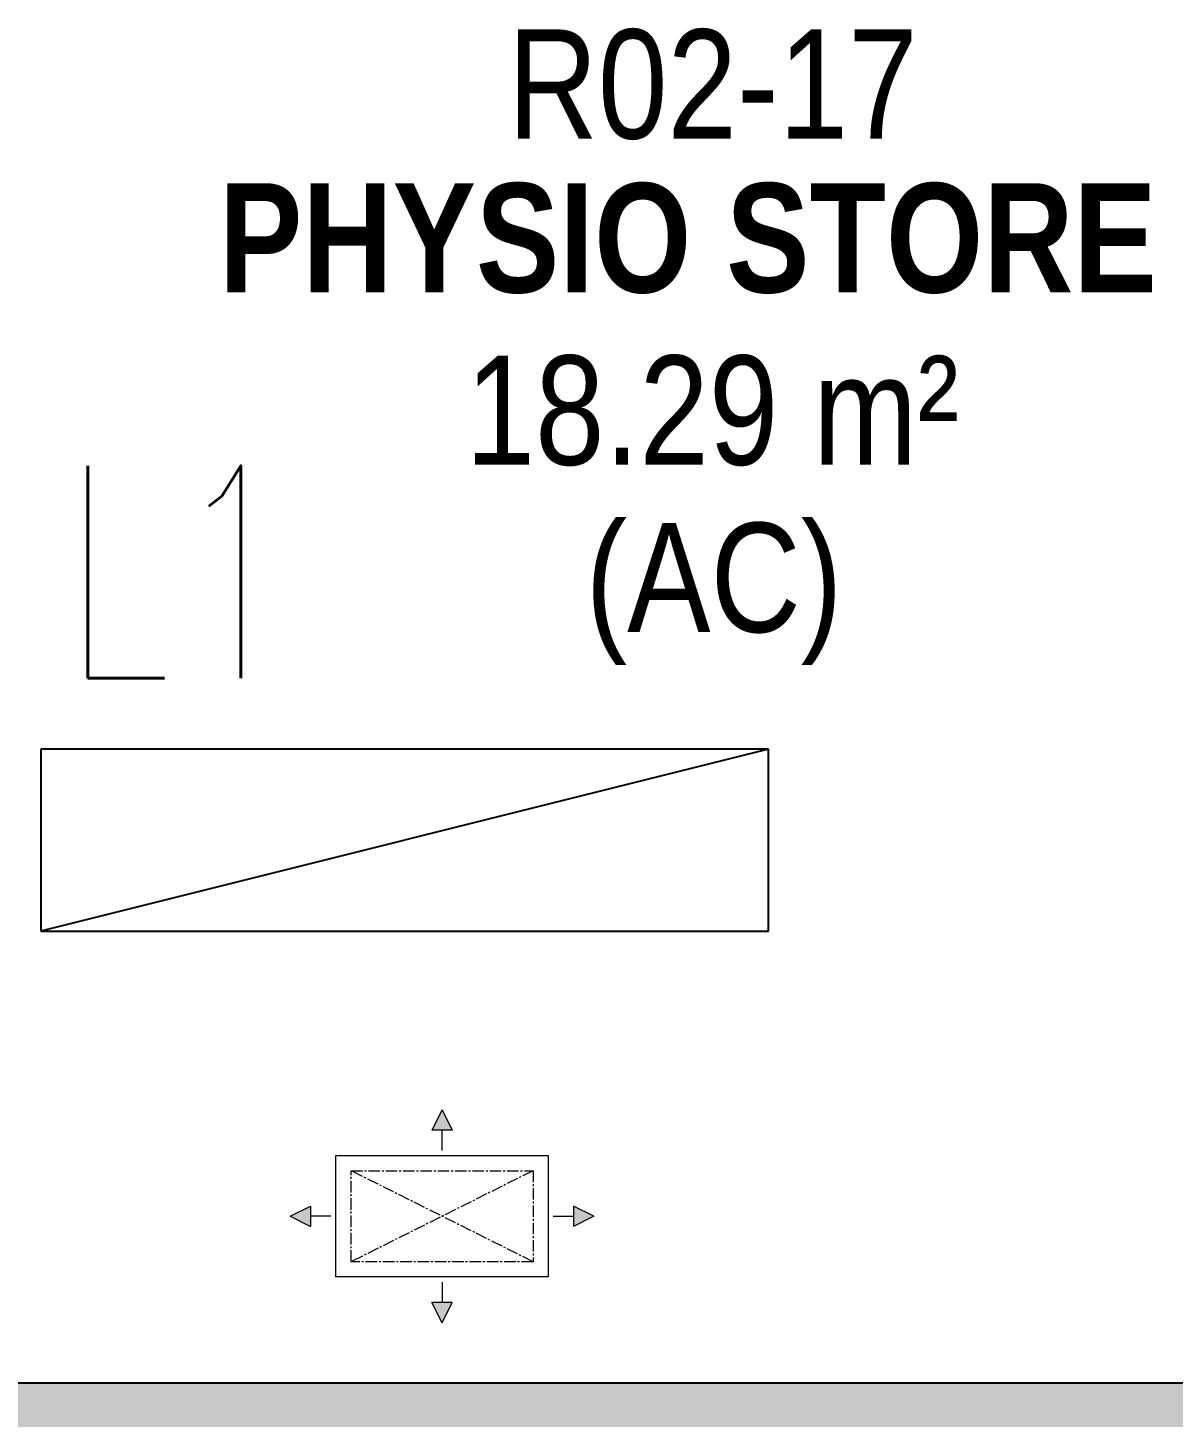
# Model space of a CAD drawing. Header units: millimetres. Extents: x -92759 to 184353, y -15225 to 86714.
# Drawn here: x 56100 to 57989, y 26235 to 28525 of the extents above; entities that cross this region are included whole.
import ezdxf

# ---------------------------------------------------------------- set-up
doc = ezdxf.new("R2010")
doc.units = ezdxf.units.MM
doc.linetypes.add('CENTER2', pattern=[28.575, 19.05, -3.175, 3.175, -3.175])
for name, color, linetype in [('0-1', 9, 'Continuous'), ('A-_ROOMNAME_A', 8, 'Continuous'), ('A-_WALL----_H-1', 9, 'Continuous'), ('A-_WALLPRTN_E', 8, 'Continuous'), ('E-legend', 1, 'Continuous'), ('E-LIGHT----E', 1, 'Continuous')]:
    doc.layers.add(name, color=color, linetype=linetype)
for name, color, linetype, lineweight in [('M-ACMV_FAD', 3, 'Continuous', 18), ('M-ACMV_FAG', 3, 'Continuous', 25), ('M-ACMV_FCU-1', 86, 'Continuous', 9)]:
    doc.layers.add(name, color=color, linetype=linetype, lineweight=lineweight)
doc.styles.add('Arial Narrow_2', font='ARIALN.TTF', dxfattribs={"height": 225})
doc.styles.add('Arial Narrow_B_1', font='ARIALNB.TTF', dxfattribs={"height": 300})
doc.styles.add('T3', font='simplex.shx', dxfattribs={"width": 0.7, "height": 300})

# ---------------------------------------------------------------- blocks, each defined once
blk = doc.blocks.new('A$C3019c3af')
at = {"layer": 'A-_WALL----_H-1'}
h = blk.add_hatch(dxfattribs=at)
h.set_pattern_fill('FP_8', color=256, style=0, pattern_type=2)
h.set_pattern_definition([(0, (-11670.95, 40338.29), (609.6, 152.4), [50.292, -406.908, 50.292, -406.908, -2438.4]), (0, (-11670.95, 40338.29), (609.6, 152.4), [-914.4, 50.292, -864.108, 50.292, -406.908, -1066.8]), (0, (-11670.95, 40338.29), (609.6, 152.4), [-2286, 50.292, -254.508, 50.292, -711.708]), (120, (-11442.35, 40414.49), (-436.78227, 451.7291), [50.292, -406.908, 50.292, -406.908, -2438.4]), (120, (-11442.35, 40414.49), (-436.78227, 451.7291), [-914.4, 50.292, -864.108, 50.292, -406.908, -1066.8]), (120, (-11442.35, 40414.49), (-436.78227, 451.7291), [-2286, 50.292, -254.508, 50.292, -711.708]), (240, (-11366.15, 40719.29), (-172.81773, -604.1291), [50.292, -406.908, 50.292, -406.908, -2438.4]), (240, (-11366.15, 40719.29), (-172.81773, -604.1291), [-914.4, 50.292, -864.108, 50.292, -406.908, -1066.8]), (240, (-11366.15, 40719.29), (-172.81773, -604.1291), [-2286, 50.292, -254.508, 50.292, -711.708])])
h.paths.add_polyline_path([(-10507.7, -6600), (-7650, -6600), (-7650, -6450), (-27700, -6450), (-27700, -6600), (-15350, -6600)])
at = {"layer": 'A-_WALLPRTN_E'}
blk.add_line((-23000, -6450), (-27700, -6450), dxfattribs=at)
at = {"layer": 'A-_ROOMNAME_A', "char_height": 180, "attachment_point": 1}
for s, insert, width, style in [('R02-17', (-25809.9, -4219), 853.797, 'Arial Narrow_2'), ('PHYSIO STORE', (-26286.1, -4472.5), 2008.227, 'Arial Narrow_B_1'), ('18.29 m²', (-25879.6, -4756.5), 1022.152, 'Arial Narrow_2'), ('(AC)', (-25681.6, -5032.2), 541.139, 'Arial Narrow_2')]:
    blk.add_mtext(s, dxfattribs=dict(at, insert=insert, width=width, style=style))
blk = doc.blocks.new('L1S')
at = {"layer": 'E-LIGHT----E'}
for p, q in [((-600, 150), (-600, -150)), ((600, 150), (-600, 150)), ((600, 150), (-600, -150)), ((600, -150), (600, 150)), ((-600, -150), (600, -150)), ((600, -150), (600, -150)), ((600, -150), (600, -150))]:
    blk.add_line(p, q, dxfattribs=at)
at = {"layer": 'E-LIGHT----E', "lineweight": 18, "style": 'T3', "width": 0.7}
blk.add_text('L1', height=350, dxfattribs=at).set_placement((-564.1, 267.3))
blk = doc.blocks.new('EL_B8_L2_R4')
at = {"layer": 'E-LIGHT----E', "color": 0}
blk.add_blockref('L1S', (-33580, -52155.3), dxfattribs=at)
blk = doc.blocks.new('A$C6c04e464')
at = {"layer": 'M-ACMV_FAG', "lineweight": 0}
h = blk.add_hatch(color=3, dxfattribs=at)
h.dxf.hatch_style = 1
h.paths.add_polyline_path([(-16.8, 141.9), (16.8, 141.9), (0, 175.4)])
h = blk.add_hatch(color=3, dxfattribs=at)
h.dxf.hatch_style = 1
h.paths.add_polyline_path([(-216.9, -16.8), (-216.9, 16.8), (-250.4, 0)])
h = blk.add_hatch(color=3, dxfattribs=at)
h.dxf.hatch_style = 1
h.paths.add_polyline_path([(216.9, -16.8), (216.9, 16.8), (250.4, 0)])
h = blk.add_hatch(color=3, dxfattribs=at)
h.dxf.hatch_style = 1
h.paths.add_polyline_path([(0, -175.4), (16.8, -141.9), (-16.8, -141.9)])
at = {"layer": 'M-ACMV_FAD', "color": 3}
blk.add_lwpolyline([(-175, -100), (-175, 100), (175, 100), (175, -100)], close=True, dxfattribs=at)
at = {"layer": 'M-ACMV_FAG', "color": 3, "lineweight": 0}
for p, q in [((0, 175.4), (-16.8, 141.9)), ((0, 175.4), (16.8, 141.9)), ((16.8, 141.9), (-16.8, 141.9)), ((0, 108.4), (0, 141.9)), ((-250.4, 0), (-216.9, 16.8)), ((-250.4, 0), (-216.9, -16.8)), ((-216.9, 16.8), (-216.9, -16.8)), ((-183.4, 0), (-216.9, 0)), ((183.4, 0), (216.9, 0)), ((216.9, 16.8), (216.9, -16.8)), ((250.4, 0), (216.9, 16.8)), ((250.4, 0), (216.9, -16.8)), ((0, -108.4), (0, -141.9)), ((16.8, -141.9), (-16.8, -141.9)), ((0, -175.4), (-16.8, -141.9)), ((0, -175.4), (16.8, -141.9))]:
    blk.add_line(p, q, dxfattribs=at)
at = {"layer": 'M-ACMV_FAG', "color": 3, "linetype": 'CENTER2', "lineweight": 0}
for p, q in [((150, -75), (-150, 75)), ((150, 75), (-150, -75))]:
    blk.add_line(p, q, dxfattribs=at)
blk.add_lwpolyline([(-150, -75), (-150, 75), (150, 75), (150, -75)], close=True, dxfattribs=at)
blk = doc.blocks.new('ACMV_B8_L2')
at = {"layer": 'M-ACMV_FAD'}
blk.add_blockref('A$C6c04e464', (117446.5, -79149.7), dxfattribs=at)

msp = doc.modelspace()

# ---------------------------------------------------------------- block references
at = {"layer": '0-1'}
msp.add_blockref('A$C3019c3af', (82701.1, 32741.2), dxfattribs=at)
at = {"layer": 'E-legend', "color": 7}
msp.add_blockref('EL_B8_L2_R4', (90301.1, 79341.2), dxfattribs=at)
at = {"layer": 'M-ACMV_FCU-1'}
msp.add_blockref('ACMV_B8_L2', (-60663.6, 105715.9), dxfattribs=at)

doc.saveas('drawing.dxf')
